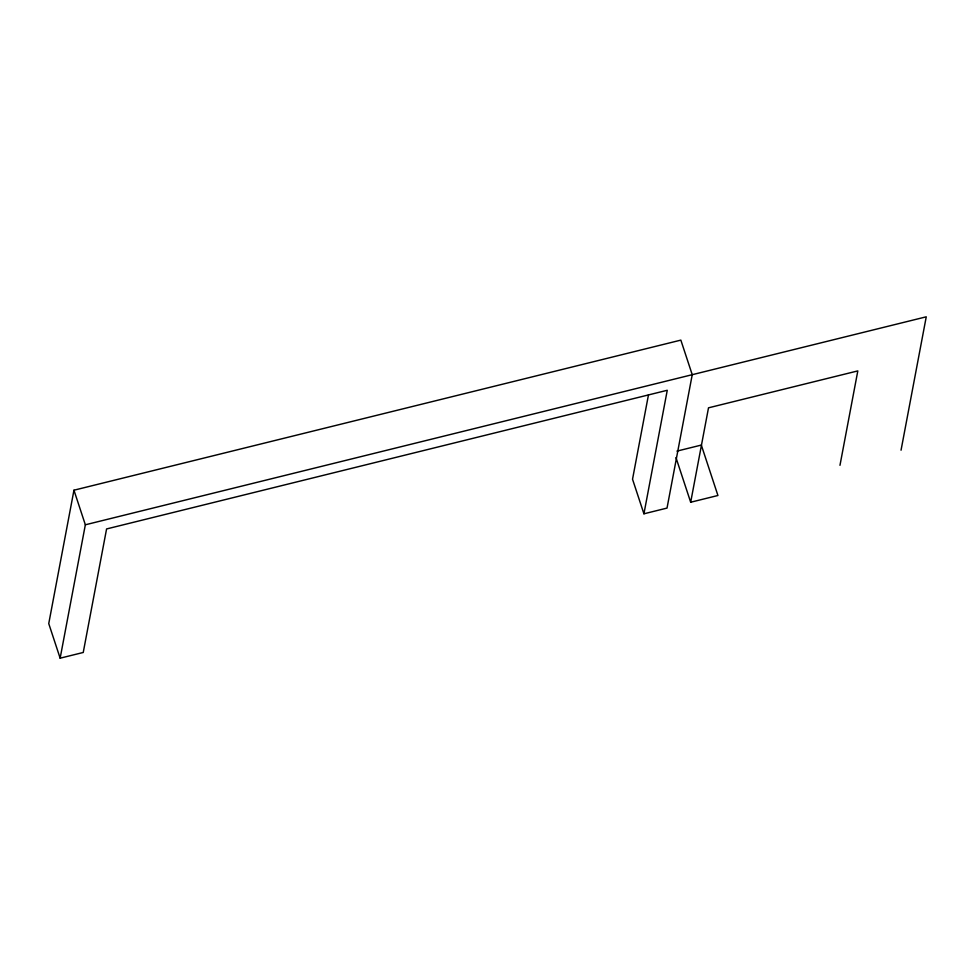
<?xml version="1.0" encoding="UTF-8"?>
<svg xmlns="http://www.w3.org/2000/svg" width="975" height="975" viewBox="0 0 975 975"><rect width="100%" height="100%" fill="white"/><g stroke="black" fill="none" stroke-linecap="round" stroke-linejoin="round"><path stroke-width="1.46" d="M73.954 490.206L48.75 623.598L60.145 658.186L83.241 652.47L106.58 528.95L667.266 390.28L643.927 513.801L667.022 508.085L692.238 374.692L680.842 340.117L73.954 490.206L85.349 524.794L60.145 658.186M648.485 394.802L632.531 479.225L643.927 513.801M676.943 451.108L701.318 445.075L717.929 495.495L690.678 502.235L708.508 407.83L857.817 370.902L839.975 465.319M901.046 450.206L926.25 316.814L85.349 524.794M675.967 457.58L690.678 502.235"/></g></svg>
